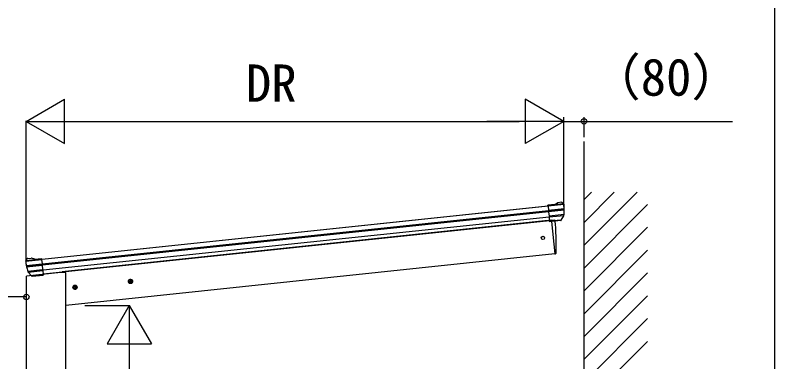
# Model space of a CAD drawing. Units: millimetres, scale not verified. Extents: x -525 to 525, y -783 to 778.
# Drawn here: x 345.4 to 525, y -396 to -314.2 of the extents above; entities that cross this region are included whole.
import ezdxf
from ezdxf.enums import TextEntityAlignment as Align

# ---------------------------------------------------------------- set-up
doc = ezdxf.new("R2010")
doc.units = ezdxf.units.MM
doc.header["$LTSCALE"] = 4
for name, color, linetype in [('0-5_YKK_13', 4, 'Continuous'), ('0-6_YKK_A1', 4, 'Continuous'), ('0-7_YKK_D', 6, 'Continuous'), ('0-8_YKK_ZWAK', 7, 'Continuous')]:
    doc.layers.add(name, color=color, linetype=linetype)
doc.styles.add('ＭＳ ゴシック', font='')
doc.styles.get('ＭＳ ゴシック').set_extended_font_data('MS Gothic')

msp = doc.modelspace()

# ---------------------------------------------------------------- linework, layer by layer
at = {"layer": '0-5_YKK_13'}
for p, q in [((472.944, -358.887), (471.352, -359.054)), ((471.356, -359.086), (471.352, -359.054)), ((475.075, -358.695), (471.356, -359.086)), ((475.137, -358.898), (471.377, -359.293)), ((475.07, -358.69), (472.946, -358.913)), ((474.522, -358.359), (473.713, -358.444)), ((474.743, -358.424), (475.061, -358.682)), ((475.137, -358.898), (475.134, -358.869)), ((471.374, -359.264), (471.377, -359.293)), ((471.377, -359.293), (471.482, -360.286)), ((475.2, -359.895), (471.482, -360.286)), ((471.482, -360.286), (471.497, -360.426)), ((475.202, -360.036), (471.497, -360.426)), ((471.497, -360.426), (471.518, -360.627)), ((475.203, -360.239), (471.518, -360.627)), ((471.518, -360.627), (471.623, -361.625)), ((475.154, -361.254), (471.623, -361.626)), ((475.154, -361.254), (471.623, -361.625)), ((471.623, -361.625), (471.623, -361.626)), ((471.623, -361.626), (471.651, -361.894)), ((475.084, -361.533), (471.651, -361.894)), ((471.651, -361.894), (471.751, -362.843)), ((474.519, -362.552), (471.751, -362.843)), ((471.751, -362.843), (471.76, -362.933)), ((474.372, -362.658), (471.76, -362.933)), ((474.511, -362.566), (474.519, -362.552)), ((474.519, -362.552), (475.084, -361.533)), ((475.084, -361.533), (475.118, -361.471)), ((475.154, -361.254), (475.154, -361.254)), ((472.178, -362.889), (472.98, -370.527)), ((347.876, -372.064), (351.595, -371.673)), ((348.145, -371.73), (347.887, -372.048)), ((348.347, -371.62), (349.156, -371.535)), ((350.001, -371.809), (351.592, -371.641)), ((351.595, -371.673), (351.592, -371.641)), ((472.98, -370.527), (473.104, -370.509)), ((347.858, -372.275), (347.855, -372.247)), ((347.858, -372.275), (351.617, -371.88)), ((347.879, -372.058), (350.003, -371.835)), ((348.003, -373.264), (351.721, -372.873)), ((348.03, -373.403), (351.736, -373.013)), ((348.072, -373.601), (351.757, -373.214)), ((351.614, -371.852), (351.617, -371.88)), ((351.617, -371.88), (351.721, -372.873)), ((351.721, -372.873), (351.736, -373.013)), ((351.736, -373.013), (351.757, -373.214)), ((351.757, -373.214), (351.862, -374.212)), ((348.331, -374.584), (351.862, -374.212)), ((348.331, -374.584), (351.862, -374.213)), ((348.331, -374.584), (348.331, -374.584)), ((348.458, -374.842), (348.411, -374.788)), ((348.458, -374.842), (351.89, -374.481)), ((349.222, -375.721), (348.458, -374.842)), ((351.862, -374.212), (351.862, -374.213)), ((351.862, -374.213), (351.89, -374.481)), ((351.89, -374.481), (351.99, -375.43)), ((349.222, -375.721), (351.99, -375.43)), ((349.233, -375.734), (349.222, -375.721)), ((349.387, -375.794), (352, -375.52)), ((351.99, -375.43), (352, -375.52)), ((373.237, -376.968), (372.043, -377.093)), ((372.577, -376.434), (372.703, -377.627)), ((360.109, -378.348), (358.916, -378.473)), ((359.45, -377.814), (359.575, -379.007))]:
    msp.add_line(p, q, dxfattribs=at)
for points in [[(475.127, -358.803), (475.134, -358.869), (471.374, -359.264), (471.356, -359.086)], [(472.946, -358.913), (472.944, -358.887), (473.64, -358.469)], [(472.178, -362.889), (472.146, -362.59), (473.012, -362.499)], [(347.848, -372.18), (347.855, -372.247), (351.614, -371.852), (351.595, -371.673)], [(350.003, -371.835), (350.001, -371.809), (349.233, -371.544)]]:
    msp.add_lwpolyline(points, dxfattribs=at)
for points in [[(372.229, -376.848), (372.276, -377.295), (372.687, -377.479), (373.051, -377.214), (373.004, -376.766), (372.593, -376.583)], [(359.101, -378.227), (359.148, -378.675), (359.559, -378.858), (359.924, -378.594), (359.877, -378.146), (359.465, -377.963)]]:
    msp.add_lwpolyline(points, close=True, dxfattribs=at)
for centre, radius in [((470.173, -366.774), 0.39), ((372.64, -377.031), 0.51), ((372.64, -377.031), 0.462), ((372.64, -377.031), 0.39), ((359.512, -378.41), 0.51), ((359.512, -378.41), 0.462), ((359.512, -378.41), 0.39)]:
    msp.add_circle(centre, radius, dxfattribs=at)
for centre, radius, start, end in [((473.732, -358.623), 0.18, 96, 121), ((474.554, -358.657), 0.3, 51, 96), ((474.948, -358.822), 0.18, 47.00829, 51), ((474.948, -358.822), 0.18, 44.91872, 47.00829), ((474.948, -358.822), 0.18, 6.00886, 44.90986), ((463.083, -360.164), 12.12, 1.27412, 6), ((463.083, -360.164), 12.12, 354.84216, 359.64598), ((463.083, -360.164), 12.12, 0.60468, 1.27412), ((463.083, -360.164), 12.12, 359.64598, 0.60468), ((419.304, -368.114), 54, 357.63919, 5.96818), ((474.353, -362.479), 0.18, 276, 331), ((474.961, -361.384), 0.18, 331, 354.13916), ((463.083, -360.164), 12.12, 354.13916, 354.83996), ((348.378, -371.919), 0.3, 96, 141), ((349.174, -371.714), 0.18, 71, 96), ((473.079, -370.331), 0.18, 278, 357.63919), ((348.027, -372.162), 0.18, 147.09014, 185.99114), ((359.911, -371.008), 12.12, 186, 190.72588), ((348.027, -372.162), 0.18, 144.99171, 147.08128), ((348.027, -372.162), 0.18, 141, 144.99171), ((359.911, -371.008), 12.12, 190.72588, 191.39532), ((359.911, -371.008), 12.12, 191.39532, 192.35402), ((359.911, -371.008), 12.12, 192.35402, 197.15784), ((359.911, -371.008), 12.12, 197.16004, 197.86084), ((348.547, -374.67), 0.18, 197.86084, 221), ((349.368, -375.615), 0.18, 221, 276)]:
    msp.add_arc(centre, radius, start, end, dxfattribs=at)
at = {"layer": '0-6_YKK_A1'}
for p, q in [((479.883, -532.681), (479.883, -344.01)), ((479.883, -357.71), (481.652, -355.941)), ((479.883, -363.098), (487.04, -355.941)), ((479.883, -368.486), (492.428, -355.941)), ((351.724, -371.748), (471.365, -359.173)), ((351.727, -371.774), (471.368, -359.199)), ((479.883, -373.874), (494.883, -358.874)), ((351.843, -372.882), (471.484, -360.307)), ((351.869, -373.132), (471.51, -360.558)), ((351.995, -374.324), (471.636, -361.749)), ((471.741, -362.754), (352.1, -375.328)), ((472.146, -362.59), (356.476, -374.748)), ((479.883, -379.262), (494.883, -364.262)), ((479.883, -384.651), (494.883, -369.651)), ((472.981, -370.527), (357.31, -382.684)), ((356.14, -374.941), (348.01, -375.795)), ((356.476, -374.748), (356.496, -374.941)), ((479.883, -390.039), (494.883, -375.039)), ((348.01, -532.706), (348.01, -375.795)), ((479.883, -395.427), (494.883, -380.427)), ((479.883, -400.815), (494.883, -385.815)), ((479.883, -406.203), (494.883, -391.203))]:
    msp.add_line(p, q, dxfattribs=at)
msp.add_lwpolyline([(357.34, -532.711), (357.34, -374.941), (356.14, -374.941)], dxfattribs=at)
at = {"layer": '0-7_YKK_D'}
for p, q in [((347.974, -339.251), (357.067, -334.001)), ((357.067, -344.501), (357.067, -334.001)), ((475.083, -339.251), (465.99, -334.001)), ((465.99, -334.001), (465.99, -344.501)), ((347.974, -372.133), (347.974, -339.151)), ((347.974, -339.251), (357.067, -344.501)), ((347.974, -339.251), (366.161, -339.251)), ((358.474, -339.251), (464.583, -339.251)), ((475.083, -339.251), (456.897, -339.251)), ((475.083, -339.251), (465.99, -344.501)), ((475.083, -358.437), (475.083, -338.251)), ((475.083, -359.337), (475.083, -339.151)), ((479.883, -343.01), (479.883, -338.251)), ((361.812, -382.684), (372.44, -382.684)), ((372.34, -382.684), (367.09, -391.777)), ((372.34, -382.684), (377.59, -391.777)), ((372.34, -382.684), (372.34, -400.871)), ((367.09, -391.777), (377.59, -391.777)), ((372.34, -393.184), (372.34, -522.181))]:
    msp.add_line(p, q, dxfattribs=at)
for points in [[(475.083, -339.251), (479.883, -339.251), (515.001, -339.251)], [(348.01, -380.699), (339.01, -380.699), (308.733, -380.699)]]:
    msp.add_lwpolyline(points, dxfattribs=at)
for centre in [(479.883, -339.251), (348.01, -380.699)]:
    msp.add_circle(centre, 0.637, dxfattribs=at)
at = {"layer": '0-8_YKK_ZWAK'}
msp.add_lwpolyline([(-525, -782.7), (525, -782.7), (525, 747.3)], dxfattribs=at)

# ---------------------------------------------------------------- texts
at = {"layer": '0-7_YKK_D', "style": 'ＭＳ ゴシック'}
for s, p in [('（80）', (481.297, -335.819)), ('DR', (399.938, -337.251))]:
    msp.add_text(s, height=8.798, dxfattribs=at).set_placement(p, align=Align.BOTTOM_LEFT)

doc.saveas('drawing.dxf')
